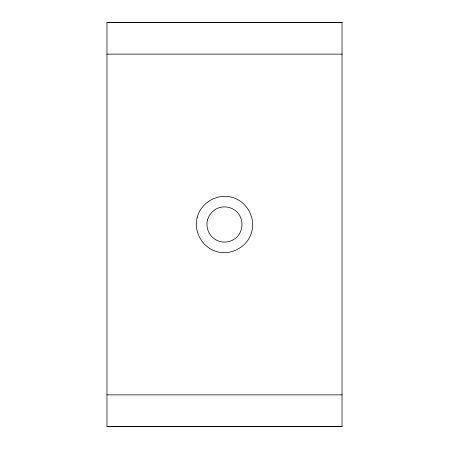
<?xml version="1.0" encoding="UTF-8"?>
<svg xmlns="http://www.w3.org/2000/svg" width="449" height="449" viewBox="0 0 449 449"><rect width="100%" height="100%" fill="white"/><g stroke="black" fill="none" stroke-linecap="round" stroke-linejoin="round"><path stroke-width="0.67" d="M106.963 22.585L342.037 22.585M106.963 54.133L342.037 54.133M106.963 394.867L342.037 394.867M106.963 426.415L342.037 426.415M197.251 217.198C193.255 231.757 202.589 247.932 217.198 251.749C231.757 255.745 247.932 246.411 251.749 231.802C255.745 217.243 246.411 201.068 231.802 197.251C217.243 193.255 201.068 202.589 197.251 217.198M207.472 219.937C205.496 227.475 208.959 235.832 215.683 239.766A17.505 17.354 0 0 0 233.317 239.772C244.795 233.592 244.795 215.408 233.317 209.234A17.505 17.354 0 0 0 215.683 209.228L212.035 212.035L209.234 215.683L207.472 219.937M342.037 22.45L106.963 22.45L106.963 426.55L342.037 426.55L342.037 22.45"/></g></svg>
